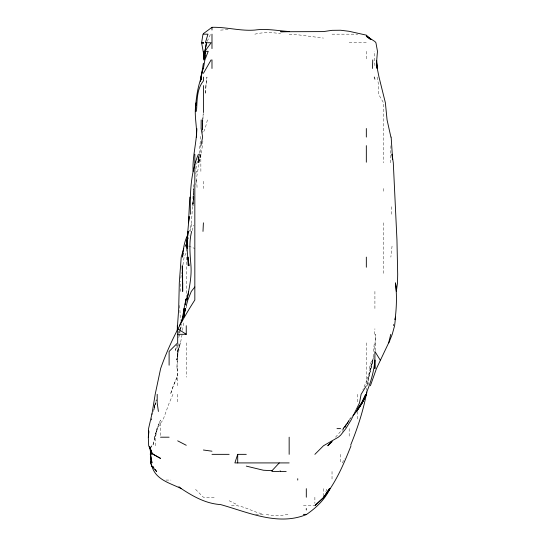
<?xml version="1.0" encoding="UTF-8"?>
<svg xmlns="http://www.w3.org/2000/svg" width="546" height="546" viewBox="0 0 546 546"><rect width="100%" height="100%" fill="white"/><g stroke="black" fill="none" stroke-linecap="round" stroke-linejoin="round"><path stroke-width="0.41" stroke-dasharray="2.73 2.05" d="M367.956 384.964L368.072 377.17L374.099 353.003M180.187 291.421L180.494 281.286M202.702 130.057L202.675 119.922L203.208 113.684L202.491 128.494L202.846 119.922L201.911 128.494M390.506 162.797L390.97 144.089M155.187 445.775L155.446 437.196L157.344 428.624L160.531 423.157L163.001 420.045L169.11 403.235L172.959 394.321M391.236 214.244L391.564 205.671M177.648 344.935L176.945 368.598L177.832 351.447L177.682 355.344L176.392 360.019L178.713 351.447L180.323 342.874L177.682 351.447L180.508 342.874L182.146 334.295M179.627 305.453L180.473 320.263M374.665 334.295L374.911 328.774M202.88 140.97C201.651 155.651 196.956 169.867 195.871 184.623M151.174 447.331L151.269 445.775L151.092 447.331M177.095 377.17L173.355 385.749L170.461 394.321L173.355 385.749L177.095 377.17L177.6 368.598M199.229 153.44L200.887 134.732M375.191 350.668L375.819 342.874L375.607 334.295L374.563 350.628M392.055 246.103L390.861 257.118M199.058 156.559L198.451 162.797L199.113 155.003L197.836 162.797L199.447 154.218L196.97 162.797L195.905 169.035M193.823 184.623L193.407 188.52L193.632 197.092L193.782 188.52L192.977 197.092L193.113 205.671L193.42 197.092L192.711 205.671L193.796 195.536M180.835 278.167L181.538 272.713M182.569 330.398L183.756 321.041M373.396 351.447L374.351 342.874M182.93 264.919L184.125 257.118L186.254 252.723L186.254 245.761M193.98 197.092C191.1 208.408 193.168 220.366 189.209 231.395M151.849 418.154L151.522 420.045L151.815 418.659M178.849 335.858L179.143 334.295M195.837 173.642L196.26 171.369L195.905 172.932M190.226 231.395L191.899 222.823M153.883 409.91L154.518 406.797M154.675 406.012L156.347 399.781L155.003 404.456M153.562 411.472L154.04 409.131M154.204 408.353L155.535 402.893L154.313 407.575M179.477 332.739L179.982 330.398M180.146 329.62L180.985 325.723M374.037 356.791L368.768 377.17L372.911 360.019L368.925 377.17L367.711 385.749L368.072 377.17L362.926 389.646M178.767 337.551L179.484 334.295M154.743 437.196L152.812 445.775L157.071 428.624L160.463 420.045L157.071 428.624L154.743 437.196L157.084 428.624M179.832 332.739L180.357 330.398M180.535 329.62L181.804 324.16M154.211 407.575L154.757 405.234M154.941 404.456L155.31 402.893M207.419 119.922L205.187 128.494L203.405 132.419M369.287 368.598L371.669 360.019M177.314 343.652L175.143 351.447L176.904 345.209M192.172 230.617L193.734 225.157M325.853 491.769L326.986 488.65M184.93 247.167L185.729 245.099M178.016 333.517L179.006 331.176M179.341 330.398L181.327 325.723M207.241 41.319L210.572 34.173L209.091 34.173M184.841 246.478L186.254 243.721M342.328 462.919L344.553 458.633M187.476 239.974L189.715 235.681M344.867 427.921L350.163 418.727M335.551 437.196L343.079 428.624L349.181 420.7L343.147 428.624L350.211 418.727M342.369 431.429L349.044 420.045L351.672 416.632M343.147 428.624L349.181 420.249M287.94 514.373L280.583 515.547L272.01 515.472L265.397 514.373M220.557 30.119L229.136 29.498M254.859 34.173C263.281 32.139 272.031 32.125 280.583 33.791M332.029 34.173L357.76 34.173M349.181 42.745L366.332 42.745M165.95 480.07L170.953 480.07M214.168 497.222L203.405 497.222L194.833 488.65M231.47 505.794C242.922 504.204 252.354 512.544 263.431 513.861M303.433 505.794L314.1 505.794M255.637 514.373L263.431 514.373M289.155 34.282L297.734 34.78L323.457 38.084M188.595 246.014L194.833 248.546M229.136 500.737L237.708 504.989M377.088 77.047L378.774 85.62L378.562 94.192L383.483 102.771L383.483 162.797M374.911 65.643L374.106 51.317M202.614 130.835L202.737 133.169M196.703 179.948L197.099 188.52M200.88 171.369L200.785 145.645M178.201 343.652L177.682 360.019M202.682 119.922L202.75 128.494M383.483 188.52L383.483 192.41M383.483 222.823L383.483 274.269M374.911 291.421L374.911 308.572M366.332 51.317L366.332 59.896M366.332 342.874L366.332 384.964M366.332 388.083L366.332 390.424M357.76 394.321L357.76 402.893M357.76 411.472L357.76 420.045M349.181 428.624L349.181 437.196M340.608 454.347L340.608 462.919M332.029 471.498L332.029 480.07M323.457 488.65L323.457 496.444M314.885 497.222L314.885 503.46M203.405 181.279L203.405 188.52M186.254 257.118L186.254 298.437M186.254 306.231L186.254 307.794M186.254 342.874L186.254 377.17M177.682 368.598L177.682 387.23M177.682 394.321L177.682 402.893M160.531 423.157L160.531 437.196M205.89 85.62L205.207 94.192L206.954 77.047L205.89 85.62M393.864 324.16L393.489 325.723L393.884 324.16M200.996 154.218L198.485 162.797L201.024 154.218M202.457 130.057L202.32 128.494L202.43 130.057M202.573 130.057L202.491 128.494L202.498 130.057"/><path stroke-width="0.82" d="M157.2 394.321L157.187 402.893L158.401 411.472M189.79 197.092L188.5 222.823L189.169 216.585L187.012 239.974L187.244 248.546L187.264 239.974L188.22 231.395C186.418 242.786 186.978 254.381 189.018 265.697L187.92 257.118L188.274 265.697L188.261 261.015M187.244 248.546L187.278 239.974M182.733 282.848L182.678 291.421L182.248 265.697L182.637 277.388M201.181 119.922L201.119 128.494L202.627 137.073L200.908 145.645M190.39 214.244C189.981 194.083 190.431 173.102 198.389 154.218M177.191 330.398L178.699 308.572L179.3 282.848L181.224 257.118L183.777 248.546M150.935 462.919L150.976 461.363M372.474 68.468L372.747 59.896M193.113 171.369C192.26 156.866 196.669 142.909 196.744 128.494L196.526 137.073C197.174 125.6 193.673 114.162 196.191 102.771L195.912 105.89M196.492 111.343C197.215 101.085 196.519 89.319 203.405 80.924L203.405 77.047M202.996 231.395L203.405 222.823M150.955 451.228L150.771 454.347L149.809 446.553M204.122 58.333L204.538 51.317L203.829 59.896M148.792 431.743L148.457 437.196L148.56 428.624L151.959 413.848M204.825 57.555L205.003 55.214M205.125 53.658L205.303 51.317L204.108 59.896M148.805 430.958L148.307 437.196L148.689 445.775L151.959 453.139L153.269 454.347L160.531 458.387L153.33 454.347L151.959 452.907L149.611 446.567M195.775 107.446L195.427 111.343C195.796 99.72 197.434 88.029 201.372 77.047L200.546 80.944L201.153 77.047L200.826 79.382M200.389 80.944L200.751 77.047L203.051 68.468L201.467 75.484M150.648 451.228L150.293 454.347L151.959 462.919L150.614 454.347L150.505 462.919L151.959 466.298L156.579 471.498L155.194 469.533M203.405 63.213L201.112 77.047M185.64 303.112L185.954 300.778M186.063 299.993L186.254 298.703L184.036 308.572L183.203 317.144L184.159 308.572L181.866 321.041M202.975 34.173L201.61 42.745L203.999 55.931M200.573 80.944L201.215 77.047L200.457 80.944M203.426 68.468L204.873 59.896L208.231 51.317L204.914 51.317L204.723 57.555L204.927 51.317L206.511 42.745L204.914 51.317L211.152 42.745L205.357 42.745L207.971 34.173L203.405 34.173M191.632 231.395C188.8 242.683 190.09 254.265 190.957 265.697C191.762 277.313 189.155 288.691 186.889 299.993L188.704 291.421M366.489 394.321L366.885 391.98M183.627 317.144L185.114 308.572L183.613 317.144L185.517 308.572L183.115 317.144L179.491 325.723M183.128 253.221L182.521 257.118C183.128 249.638 184.166 241.994 187.571 235.217M395.004 319.485L395.57 317.144L394.608 325.723L392.24 334.295L388.841 342.874M187.476 239.974L186.254 244.915L187.408 239.974L187.346 248.546L187.012 239.974L187.531 246.99M390.772 334.295L388.65 342.874L376.447 368.598L370.393 385.749M395.079 319.485C396.621 307.425 396.969 294.983 395.509 282.848L396.328 291.421L397.508 282.848L397.693 274.269L396.956 239.974L393.297 162.797L392.055 154.218L392.513 159.678M151.959 414.209L155.187 394.321L160.626 368.598C169.11 344.335 180.979 321.56 194.833 299.993L194.833 163.766M186.254 305.862L187.831 299.993L191.312 291.421L194.833 286.978M246.28 454.347L237.708 454.347L234.876 462.919L289.155 462.919M351.037 445.775C343.844 463.807 336.24 482.077 323.826 497.222L314.885 505.63L323.457 497.747L329.456 488.65L323.826 497.222L329.975 488.65C325.034 499.426 316.236 507.712 306.64 514.373M350.703 444.99C357.357 428.576 362.96 411.704 366.332 394.321L362.196 402.893L356.415 411.472L362.223 402.893L366.332 394.321M366.332 392.99C370.748 382.5 374.024 371.417 374.822 360.019L374.911 368.598L374.911 351.447L380.187 360.019M366.332 394.403C362.906 402.102 358.606 409.48 352.948 415.759M203.405 73.328L211.104 59.896M366.332 385.749L361.104 394.321L359.514 402.893L351.071 420.045L345.823 428.624L340.608 435.21L338.336 437.196L323.457 445.775L314.885 454.347M286.179 471.498L280.583 471.498L280.583 471L278.808 471.498L272.01 471.498L272.01 470.693L279.272 462.919M332.029 441.27L327.75 445.775L332.029 441.728M203.405 33.627L211.985 27.32C226.344 26.918 240.417 31.231 254.859 30.064C266.339 28.372 277.73 30.753 289.155 31.545L280.583 31.75L323.457 31.593L332.029 30.337L340.608 30.242L349.181 31.313L366.332 35.135L371 39.483M306.306 514.585C277.805 526.235 248.061 512.223 220.557 504.572C206.019 503.699 193.202 496.491 181.32 488.65C170.359 483.183 155.91 479.948 151.959 466.427M177.682 334.295L186.254 334.295L186.254 325.723M336.991 428.624L340.608 428.624M160.531 437.196L169.11 437.196M211.985 454.347L229.136 454.347M303.351 514.373L306.306 514.373M272.01 470.693L263.431 470.243L246.28 466.113M203.405 450.006L211.985 451.208M177.682 440.834L186.254 445.283M370.952 39.585L366.332 36.002L374.911 41.516L375.928 42.745L377.484 51.317L376.74 59.896L377.109 68.468L376.481 61.452M186.254 334.295L177.682 328.76L177.682 342.874L169.11 351.447L169.11 365.206M366.332 36.391L368.311 37.838M178.897 486.732L181.32 488.65M366.332 36.002L370.099 39.114M152.88 466.264L153.808 467.567M149.563 446.553L151.959 454.347L150.73 449.672M374.263 77.047L374.911 79.19M151.14 463.656L151.959 466.605M390.895 137.073L387.066 119.922L385.374 102.771L378.999 77.047L377.279 68.468L376.426 60.674M203.89 54.436L203.405 51.317L203.911 58.333M391.154 137.073L392.629 159.678M177.279 325.723L177.498 330.398M182.589 274.269L182.637 282.848M366.332 128.494L366.332 137.073M366.332 145.645L366.332 162.21M366.332 257.118L366.332 267.233M306.306 488.65L306.306 497.222M306.306 508.524L306.306 509.978M297.734 478.699L297.734 480.07M289.155 437.196L289.155 454.347M237.708 454.347L237.708 462.919M211.985 27.32L211.985 30.003M211.985 34.173L211.985 48.601M211.985 59.896L211.985 68.468M203.405 85.62L203.405 112.531M194.833 154.218L194.833 162.797M185.538 299.993L185.251 304.675L185.538 299.993M365.779 394.321L361.745 402.893L357.76 408.681L361.629 402.893L365.779 394.321M203.405 42.745L201.61 42.745L203.405 43.352L203.405 42.745"/></g></svg>
